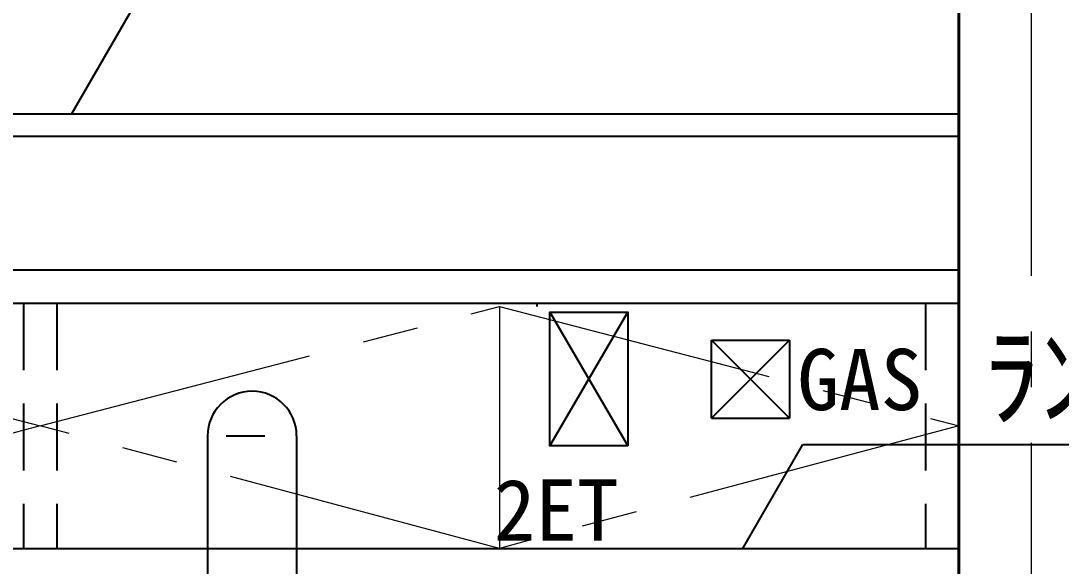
# Model space of a CAD drawing. Units: millimetres at full size, sheet at 1:50. Extents: x -31113 to 29332, y -20209 to 31249.
# Drawn here: x -13623 to -12689, y -203 to 287 of the extents above; entities that cross this region are included whole.
import ezdxf
from ezdxf.enums import TextEntityAlignment as Align

# ---------------------------------------------------------------- set-up
doc = ezdxf.new("R2010")
doc.units = ezdxf.units.MM
doc.header["$LTSCALE"] = 50
doc.linetypes.add('CHAIN1', pattern=[8, 5, -1, 1, -1])
doc.linetypes.add('DASHED1', pattern=[1.8, 1.2, -0.6])
for name, color, linetype, lineweight in [('B-1_通り芯・通り番号', 1, 'CHAIN1', 18), ('B-3_仕上線(黄)', 3, 'Continuous', 40), ('B-6_住宅設備・造作', 1, 'Continuous', 18), ('B-A_文字', 7, 'Continuous', 25), ('B-F_寸法・方位', 7, 'Continuous', 25)]:
    doc.layers.add(name, color=color, linetype=linetype, lineweight=lineweight)
doc.styles.add('ＭＳ ゴシック', font='')
doc.styles.get('ＭＳ ゴシック').set_extended_font_data('MS Gothic')

msp = doc.modelspace()

# ---------------------------------------------------------------- linework, layer by layer
at = {"layer": 'B-1_通り芯・通り番号'}
msp.add_line((-12715.89, 1908.04), (-12715.89, -1846.71), dxfattribs=at)
msp.add_line((-12715.89, 1908.04), (-12715.89, -1846.71), dxfattribs=at)
at = {"layer": 'B-3_仕上線(黄)'}
msp.add_line((-12780.89, 1303.29), (-12780.89, -1096.71), dxfattribs=at)
msp.add_lwpolyline([(-15380.89, 1303.29), (-12780.89, 1303.29), (-12780.89, -1066.71)], dxfattribs=at)
at = {"layer": 'B-6_住宅設備・造作', "color": 4, "linetype": 'CHAIN1', "lineweight": 9}
for p, q in [((-13605.89, -76.71), (-13193.39, 30.37)), ((-13193.39, 30.37), (-13193.39, -186.71)), ((-13193.39, -186.71), (-13605.89, -76.71))]:
    msp.add_line(p, q, dxfattribs=at)
for points in [[(-14018.39, 30.37), (-13605.89, -76.71), (-14018.39, -186.71)], [(-13193.39, 30.37), (-12780.89, -76.71), (-13193.39, -186.71)]]:
    msp.add_lwpolyline(points, dxfattribs=at)
at = {"layer": 'B-A_文字'}
for p, q in [((-14430.89, 63.29), (-12780.89, 63.29)), ((-14430.89, 33.29), (-12780.89, 33.29)), ((-13159.9, 33.29), (-13159.9, 30.37)), ((-13455.53, -85.71), (-13455.53, -345.71)), ((-13438.96, -85.71), (-13404.02, -85.71)), ((-13375.53, -85.71), (-13375.53, -345.71)), ((-14430.89, -186.71), (-12780.89, -186.71))]:
    msp.add_line(p, q, dxfattribs=at)
at = {"layer": 'B-A_文字', "linetype": 'DASHED1'}
for p, q in [((-13620.89, 33.29), (-13620.89, -186.71)), ((-13590.89, 33.29), (-13590.89, -186.71)), ((-12810.89, 33.29), (-12810.89, -186.71))]:
    msp.add_line(p, q, dxfattribs=at)
at = {"layer": 'B-A_文字', "color": 134}
for p, q in [((-13148.22, 25.25), (-13078.22, -94.75)), ((-13148.22, -94.75), (-13078.22, 25.25)), ((-13003.01, 0.25), (-12933.01, 0.25)), ((-13003.01, -69.75), (-13003.01, 0.25)), ((-12933.01, 0.25), (-13003.01, -69.75)), ((-13003.01, 0.25), (-12933.01, -69.75)), ((-12933.01, 0.25), (-12933.01, -69.75)), ((-13003.01, -69.75), (-12933.01, -69.75))]:
    msp.add_line(p, q, dxfattribs=at)
msp.add_lwpolyline([(-13078.22, -94.75), (-13148.22, -94.75), (-13148.22, 25.25), (-13078.22, 25.25)], close=True, dxfattribs=at)
at = {"layer": 'B-F_寸法・方位'}
for p, q in [((-15380.89, 203.29), (-12780.89, 203.29)), ((-15380.89, 183.29), (-12780.89, 183.29)), ((-12974.8, -186.71), (-12921.02, -93.54)), ((-12921.02, -93.54), (-12414.98, -93.54))]:
    msp.add_line(p, q, dxfattribs=at)
msp.add_lwpolyline([(-13577.79, 202.98), (-13449.33, 425.48), (-12943.3, 425.48)], dxfattribs=at)
for start, end in [(90, 180), (0, 90)]:
    msp.add_arc((-13415.53, -85.71), 40, start, end, dxfattribs=at)

# ---------------------------------------------------------------- texts
at = {"layer": 'B-A_文字', "style": 'ＭＳ ゴシック'}
for s, height, p in [('ﾗﾝﾊﾞｰ棚t27', 73.31, (-12758.28, -91.39)), ('GAS', 54.99, (-12925.97, -79.1)), ('2ET', 54.99, (-13198.56, -196.18))]:
    msp.add_text(s, height=height, dxfattribs=at).set_placement(p, align=Align.BOTTOM_LEFT)

doc.saveas('drawing.dxf')
